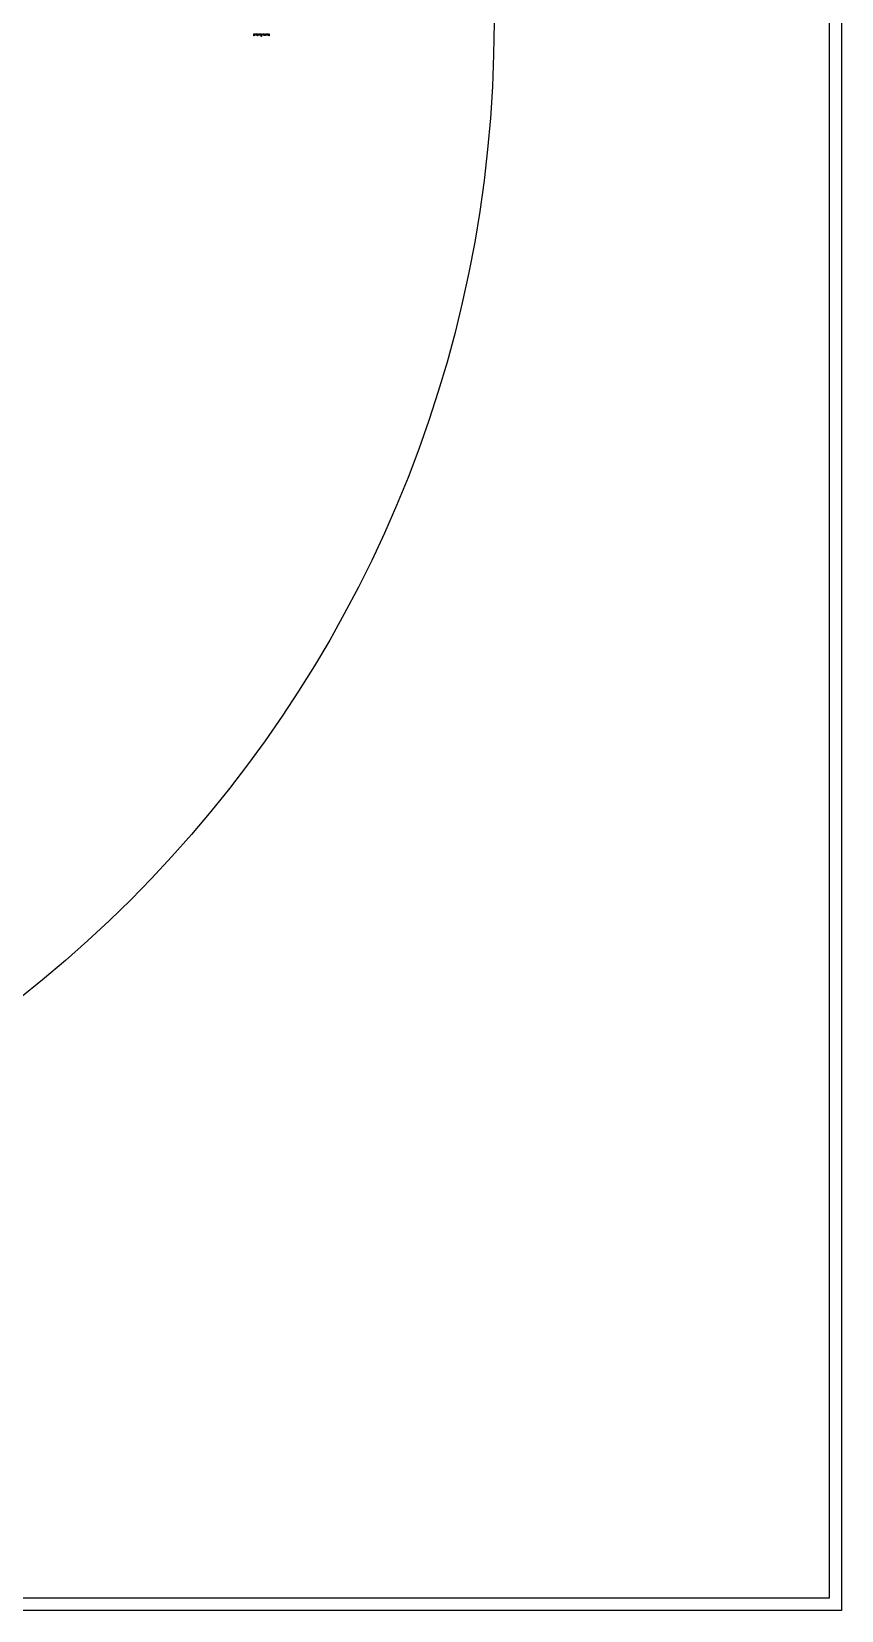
# Model space of a CAD drawing. Header units: millimetres. Extents: x 1000 to 444771, y -11148 to 590229.
# Drawn here: x 246360 to 279000, y 447000 to 510637 of the extents above; entities that cross this region are included whole.
import ezdxf

# ---------------------------------------------------------------- set-up
doc = ezdxf.new("R2010")
doc.units = ezdxf.units.MM
doc.layers.add('CLEAR', color=140, linetype='Continuous')
doc.layers.add('MASK', color=20, linetype='Continuous')

msp = doc.modelspace()

# ---------------------------------------------------------------- linework, layer by layer
msp.add_circle((215000, 511000), 50000)
at = {"layer": 'CLEAR'}
for p, q in [((279000, 575000), (279000, 447000)), ((255318, 510470), (255318, 510545)), ((255318, 510545), (255330, 510545)), ((255330, 510470), (255318, 510470)), ((255330, 510545), (255330, 510470)), ((255348, 510495), (255348, 510545)), ((255348, 510545), (255360, 510545)), ((255360, 510495), (255348, 510495)), ((255360, 510545), (255360, 510495)), ((255378, 510495), (255378, 510545)), ((255378, 510545), (255390, 510545)), ((255390, 510495), (255378, 510495)), ((255390, 510545), (255390, 510495)), ((255408, 510495), (255408, 510545)), ((255408, 510545), (255420, 510545)), ((255420, 510495), (255408, 510495)), ((255420, 510545), (255420, 510495)), ((255438, 510495), (255438, 510545)), ((255438, 510545), (255450, 510545)), ((255450, 510495), (255438, 510495)), ((255450, 510545), (255450, 510495)), ((255468, 510470), (255468, 510545)), ((255468, 510545), (255480, 510545)), ((255480, 510470), (255468, 510470)), ((255480, 510545), (255480, 510470)), ((255498, 510495), (255498, 510545)), ((255498, 510545), (255510, 510545)), ((255510, 510495), (255498, 510495)), ((255510, 510545), (255510, 510495)), ((255528, 510495), (255528, 510545)), ((255528, 510545), (255540, 510545)), ((255540, 510495), (255528, 510495)), ((255540, 510545), (255540, 510495)), ((255558, 510495), (255558, 510545)), ((255558, 510545), (255570, 510545)), ((255570, 510495), (255558, 510495)), ((255570, 510545), (255570, 510495)), ((255588, 510495), (255588, 510545)), ((255588, 510545), (255600, 510545)), ((255600, 510495), (255588, 510495)), ((255600, 510545), (255600, 510495)), ((255618, 510445), (255618, 510545)), ((255618, 510545), (255630, 510545)), ((255630, 510445), (255618, 510445)), ((255630, 510545), (255630, 510445)), ((255648, 510495), (255648, 510545)), ((255648, 510545), (255660, 510545)), ((255660, 510495), (255648, 510495)), ((255660, 510545), (255660, 510495)), ((255678, 510495), (255678, 510545)), ((255678, 510545), (255690, 510545)), ((255690, 510495), (255678, 510495)), ((255690, 510545), (255690, 510495)), ((255708, 510495), (255708, 510545)), ((255708, 510545), (255720, 510545)), ((255720, 510495), (255708, 510495)), ((255720, 510545), (255720, 510495)), ((255738, 510495), (255738, 510545)), ((255738, 510545), (255750, 510545)), ((255750, 510495), (255738, 510495)), ((255750, 510545), (255750, 510495)), ((255768, 510470), (255768, 510545)), ((255768, 510545), (255780, 510545)), ((255780, 510470), (255768, 510470)), ((255780, 510545), (255780, 510470)), ((255798, 510495), (255798, 510545)), ((255798, 510545), (255810, 510545)), ((255810, 510495), (255798, 510495)), ((255810, 510545), (255810, 510495)), ((255828, 510495), (255828, 510545)), ((255828, 510545), (255840, 510545)), ((255840, 510495), (255828, 510495)), ((255840, 510545), (255840, 510495)), ((255858, 510495), (255858, 510545)), ((255858, 510545), (255870, 510545)), ((255870, 510495), (255858, 510495)), ((255870, 510545), (255870, 510495)), ((255888, 510495), (255888, 510545)), ((255888, 510545), (255900, 510545)), ((255900, 510495), (255888, 510495)), ((255900, 510545), (255900, 510495)), ((255918, 510470), (255918, 510545)), ((255918, 510545), (255930, 510545)), ((255930, 510470), (255918, 510470)), ((255930, 510545), (255930, 510470)), ((279000, 447000), (151000, 447000))]:
    msp.add_line(p, q, dxfattribs=at)
at = {"layer": 'MASK'}
for p, q in [((278500, 574500), (278500, 447500)), ((278500, 447500), (151500, 447500))]:
    msp.add_line(p, q, dxfattribs=at)

doc.saveas('drawing.dxf')
